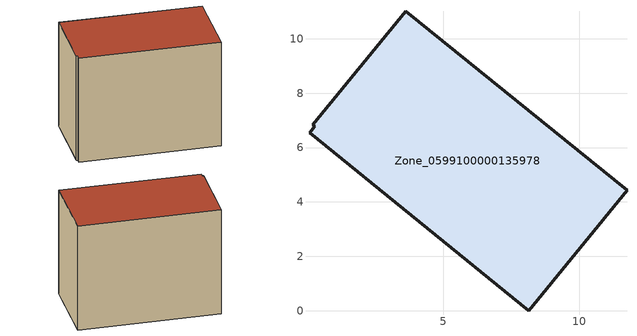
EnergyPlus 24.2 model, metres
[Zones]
Zone_0599100000135978
 floor ground (C_G): 11.75,4.42 8.13,0 0.07,6.55 0.27,6.79 0.2,6.85 3.6,11.01 z0
 wall outside (C_F): 11.75,4.42 3.6,11.01 0.2,6.85 0.27,6.79 0.07,6.55 8.13,0 11.75,4.42 z0:8.26
 roof outside (C_R): 8.13,0 11.75,4.42 3.6,11.01 0.2,6.85 0.27,6.79 0.07,6.55 z8.26
[BUILDING]
Pand.0599100000135978: North Axis=0; Terrain=City; Loads Convergence Tolerance Value=0.04; Temperature Convergence Tolerance Value=0.4; Solar Distribution=FullExterior; Maximum Number of Warmup Days=25; Minimum Number of Warmup Days=1
[Site:Location]
Rotterdam.The.Hague.AP_ZH_NLD Design_Conditions: Latitude=51.96; Longitude=4.45; Time Zone=1; Elevation=-4.5
[SITE:GROUNDTEMPERATURE:BUILDINGSURFACE]
18, 18, 18, 18, 18, 18, 18, 18, 18, 18, 18, 18
[MATERIAL] Thermal Absorptance=0.9; Solar Absorptance=0.7; Visible Absorptance=0.7
Name | Roughness | Thickness | Conductivity | Density | Specific Heat
G.TC.1946-1964 | MediumSmooth | 0.15 | 1 | 540 | 1210
F.TC.1946-1964 | Rough | 0.3 | 0.857143 | 1920 | 840
R.TC.1946-1964 | MediumRough | 0.2 | 0.235294 | 1500 | 1000
[CONSTRUCTION]
C_G: G.TC.1946-1964
C_F: F.TC.1946-1964
C_R: R.TC.1946-1964
[ZONE]
Zone_0599100000135978: Type=1; Multiplier=1; Ceiling Height=Autocalculate; Volume=Autocalculate; Floor Area=autocalculate; Part of Total Floor Area=Yes
[ZONEINFILTRATION:DESIGNFLOWRATE]
Infil_Zone_0599100000135978: Zone or ZoneList or Space or SpaceList=Zone_0599100000135978; Schedule=AlwaysOn; Design Flow Rate Calculation Method=Flow/Area; Flow Rate per Floor Area=0.003; Constant Term Coefficient=1; Temperature Term Coefficient=0; Velocity Term Coefficient=0; Velocity Squared Term Coefficient=0
[HVACTEMPLATE:ZONE:IDEALLOADSAIRSYSTEM]
Zone_0599100000135978: Maximum Heating Supply Air Temperature=50; Minimum Cooling Supply Air Temperature=13; Maximum Heating Supply Air Humidity Ratio=0.0156; Minimum Cooling Supply Air Humidity Ratio=0.0077; Heating Limit=NoLimit; Cooling Limit=NoLimit; Dehumidification Control Type=ConstantSensibleHeatRatio; Cooling Sensible Heat Ratio=0.7; Dehumidification Setpoint=60; Humidification Control Type=None; Humidification Setpoint=30; Outdoor Air Method=None; Outdoor Air Flow Rate per Person=0.00944; Outdoor Air Flow Rate per Zone Floor Area=0; Outdoor Air Flow Rate per Zone=0; Demand Controlled Ventilation Type=None; Outdoor Air Economizer Type=NoEconomizer; Heat Recovery Type=None; Sensible Heat Recovery Effectiveness=0.7; Latent Heat Recovery Effectiveness=0.65
[ZONECONTROL:THERMOSTAT]
ThermostatControl_Zone_0599100000135978: Zone or ZoneList=Zone_0599100000135978; Control Type Schedule=DualSetpointControlType; Control 1=Thermostat_Zone_0599100000135978; Temperature Difference Between Cutout And Setpoint=0
[THERMOSTATSETPOINT:DUALSETPOINT]
Thermostat_Zone_0599100000135978: Heating Setpoint Temperature Schedule=HeatingSetpoint_Zone_0599100000135978; Cooling Setpoint Temperature Schedule=CoolingSetpoint_Zone_0599100000135978
[SCHEDULE:COMPACT]
HeatingSetpoint_Zone_0599100000135978: Through: 12/31, For: AllDays, Until: 24:00, 21
CoolingSetpoint_Zone_0599100000135978: Through: 12/31, For: AllDays, Until: 24:00, 24
DualSetpointControlType: Through: 12/31, For: AllDays, Until: 24:00, 4
AlwaysOn: Through: 12/31, For: AllDays, Until: 24:00, 1
